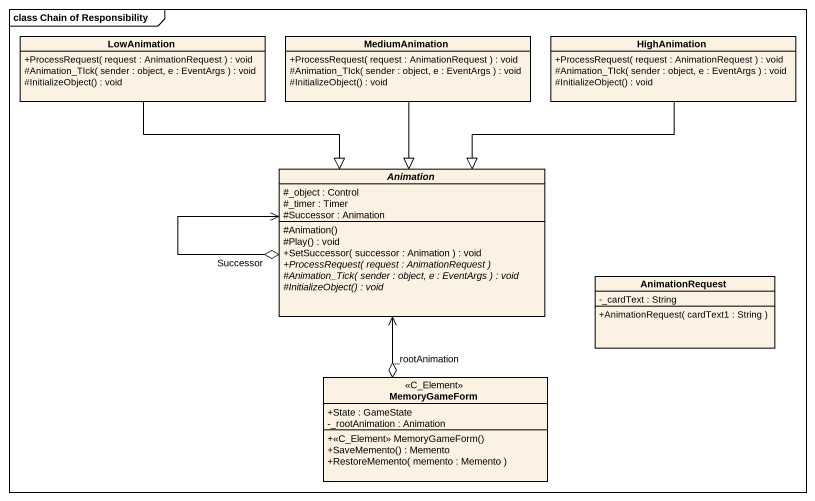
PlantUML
@startuml
mainframe class Chain of Responsibility
hide circle
hide empty members
skinparam classAttributeIconSize 0
class LowAnimation {
  +ProcessRequest( request : AnimationRequest ) : void
  #Animation_TIck( sender : object, e : EventArgs ) : void
  #InitializeObject() : void
}
class MediumAnimation {
  +ProcessRequest( request : AnimationRequest ) : void
  #Animation_TIck( sender : object, e : EventArgs ) : void
  #InitializeObject() : void
}
class HighAnimation {
  +ProcessRequest( request : AnimationRequest ) : void
  #Animation_TIck( sender : object, e : EventArgs ) : void
  #InitializeObject() : void
}
abstract class Animation {
  #_object : Control
  #_timer : Timer
  #Successor : Animation
  #Animation()
  #Play() : void
  +SetSuccessor( successor : Animation ) : void
  {abstract} +ProcessRequest( request : AnimationRequest )
  {abstract} #Animation_Tick( sender : object, e : EventArgs ) : void
  {abstract} #InitializeObject() : void
}
class AnimationRequest {
  -_cardText : String
  +AnimationRequest( cardText1 : String )
}
class MemoryGameForm <<C_Element>> {
  +State : GameState
  -_rootAnimation : Animation
  +<<C_Element>> MemoryGameForm()
  +SaveMemento() : Memento
  +RestoreMemento( memento : Memento )
}
LowAnimation --|> Animation
MediumAnimation --|> Animation
HighAnimation --|> Animation
Animation "Successor" o--> Animation
MemoryGameForm "_rootAnimation" o-up-> Animation
@enduml
